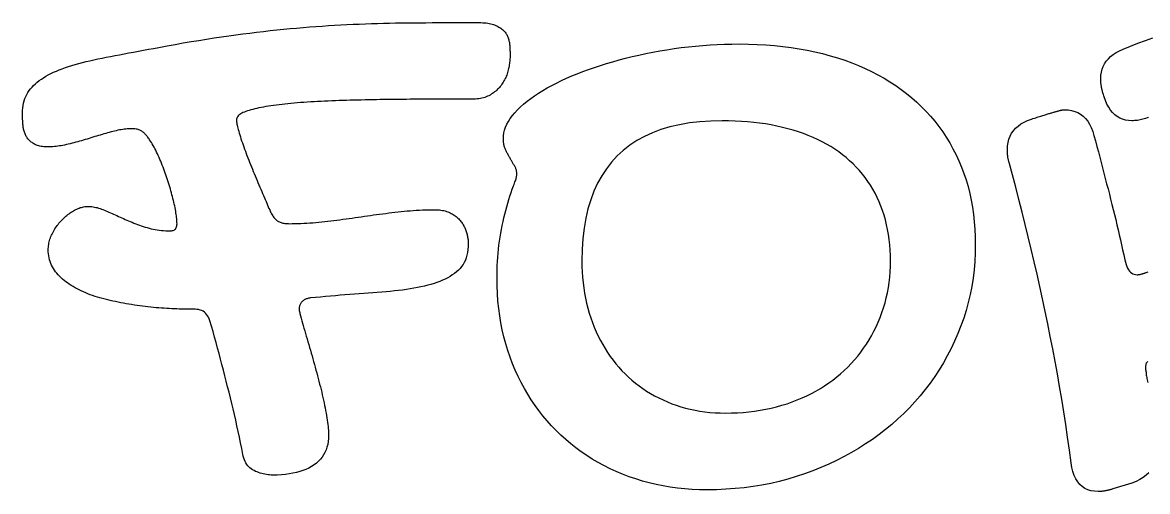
# Model space of a CAD drawing. Header units: millimetres. Extents: x 0 to 54.3, y 0.2 to 27.6.
# Drawn here: x 0.109 to 4.854, y 2.974 to 4.954 of the extents above; entities that cross this region are included whole.
import ezdxf

# ---------------------------------------------------------------- set-up
doc = ezdxf.new("R2010")
doc.units = ezdxf.units.MM

msp = doc.modelspace()

# ---------------------------------------------------------------- linework, layer by layer
for points in [[(0.5687, 4.5051), (0.563, 4.5051), (0.5571, 4.5048), (0.5511, 4.5044), (0.545, 4.5038), (0.5386, 4.5031), (0.5322, 4.5022), (0.5256, 4.5012), (0.5188, 4.5), (0.5119, 4.4986), (0.5049, 4.4971), (0.4977, 4.4954), (0.4904, 4.4936), (0.4829, 4.4916), (0.4754, 4.4896), (0.4679, 4.4876), (0.4603, 4.4854), (0.4526, 4.4833), (0.4449, 4.4811), (0.4372, 4.4788), (0.4294, 4.4765), (0.4216, 4.4742), (0.4137, 4.4718), (0.4058, 4.4693), (0.3978, 4.4669), (0.3898, 4.4644), (0.3818, 4.4619), (0.3738, 4.4595), (0.3658, 4.4572), (0.3579, 4.4549), (0.3499, 4.4526), (0.342, 4.4504), (0.3341, 4.4483), (0.3262, 4.4462), (0.3183, 4.4441), (0.3104, 4.4421), (0.3025, 4.4401), (0.2947, 4.4383), (0.2871, 4.4366), (0.2795, 4.4351), (0.2721, 4.4337), (0.2649, 4.4325), (0.2578, 4.4315), (0.2508, 4.4306), (0.2439, 4.4299), (0.2372, 4.4293), (0.2307, 4.4289), (0.2242, 4.4287), (0.2179, 4.4286), (0.2115, 4.4287), (0.2053, 4.4289), (0.1994, 4.4294), (0.1937, 4.4301), (0.1882, 4.4309), (0.183, 4.4319), (0.178, 4.4331), (0.1732, 4.4345), (0.1687, 4.4361), (0.1644, 4.4378), (0.1603, 4.4398), (0.1565, 4.4419), (0.1529, 4.4442), (0.1494, 4.4466), (0.1461, 4.4491), (0.143, 4.4517), (0.14, 4.4544), (0.1371, 4.4573), (0.1345, 4.4602), (0.132, 4.4633), (0.1296, 4.4665), (0.1274, 4.4697), (0.1254, 4.4731), (0.1236, 4.4766), (0.1218, 4.4802), (0.1203, 4.4839), (0.1188, 4.4876), (0.1174, 4.4913), (0.1162, 4.4951), (0.1151, 4.4989), (0.1141, 4.5028), (0.1133, 4.5067), (0.1125, 4.5107), (0.1119, 4.5147), (0.1115, 4.5188), (0.1111, 4.5229), (0.1108, 4.5271), (0.1106, 4.5312), (0.1103, 4.5353), (0.1101, 4.5394), (0.1099, 4.5434), (0.1098, 4.5474), (0.1096, 4.5514), (0.1095, 4.5554), (0.1094, 4.5593), (0.1094, 4.5632), (0.1093, 4.5671), (0.1093, 4.571), (0.1096, 4.5821), (0.1104, 4.5929), (0.1118, 4.6033), (0.1138, 4.6133), (0.1163, 4.6231), (0.1193, 4.6324), (0.123, 4.6415), (0.1271, 4.6501), (0.1319, 4.6585), (0.1371, 4.6665), (0.143, 4.6741), (0.1494, 4.6814), (0.1563, 4.6884), (0.1637, 4.6953), (0.1716, 4.7019), (0.1799, 4.7084), (0.1888, 4.7147), (0.1981, 4.7208), (0.2079, 4.7267), (0.2182, 4.7324), (0.229, 4.738), (0.2403, 4.7434), (0.252, 4.7485), (0.2642, 4.7535), (0.2769, 4.7583), (0.29, 4.7631), (0.3036, 4.7676), (0.3175, 4.7721), (0.332, 4.7765), (0.3468, 4.7807), (0.3621, 4.7848), (0.3778, 4.7887), (0.3939, 4.7926), (0.4105, 4.7963), (0.4275, 4.7999), (0.4449, 4.8034), (0.4628, 4.8068), (0.481, 4.8103), (0.4996, 4.8139), (0.5186, 4.8175), (0.538, 4.8212), (0.5578, 4.825), (0.5779, 4.8288), (0.5985, 4.8326), (0.6194, 4.8366), (0.6407, 4.8406), (0.6624, 4.8446), (0.6844, 4.8488), (0.7192, 4.8552), (0.7534, 4.8613), (0.7872, 4.8672), (0.8204, 4.8729), (0.8532, 4.8783), (0.8854, 4.8835), (0.9171, 4.8884), (0.9483, 4.8931), (0.979, 4.8975), (1.0092, 4.9017), (1.0389, 4.9056), (1.0681, 4.9093), (1.0969, 4.9128), (1.1255, 4.9161), (1.1539, 4.9193), (1.1821, 4.9223), (1.21, 4.9251), (1.2377, 4.9278), (1.2652, 4.9303), (1.2925, 4.9327), (1.3195, 4.9348), (1.3463, 4.9369), (1.3729, 4.9388), (1.3993, 4.9405), (1.4255, 4.942), (1.4517, 4.9435), (1.4777, 4.9449), (1.5037, 4.9461), (1.5295, 4.9472), (1.5553, 4.9483), (1.581, 4.9492), (1.6066, 4.95), (1.6322, 4.9507), (1.6576, 4.9512), (1.683, 4.9517), (1.7082, 4.952), (1.7336, 4.9523), (1.7591, 4.9526), (1.7849, 4.9528), (1.8109, 4.953), (1.8371, 4.9532), (1.8636, 4.9534), (1.8902, 4.9535), (1.9171, 4.9536), (1.9443, 4.9537), (1.9716, 4.9538), (1.9991, 4.9538), (2.0269, 4.9538), (2.0351, 4.9537), (2.043, 4.9535), (2.0505, 4.953), (2.0578, 4.9524), (2.0648, 4.9517), (2.0714, 4.9507), (2.0778, 4.9496), (2.0839, 4.9483), (2.0897, 4.9468), (2.0952, 4.9452), (2.1004, 4.9433), (2.1053, 4.9414), (2.1099, 4.9392), (2.1144, 4.937), (2.1186, 4.9347), (2.1226, 4.9323), (2.1264, 4.9297), (2.13, 4.9271), (2.1334, 4.9244), (2.1365, 4.9216), (2.1395, 4.9187), (2.1422, 4.9156), (2.1448, 4.9125), (2.1471, 4.9093), (2.1493, 4.906), (2.1513, 4.9026), (2.1531, 4.8992), (2.1548, 4.8957), (2.1564, 4.8921), (2.1578, 4.8884), (2.1591, 4.8846), (2.1602, 4.8808), (2.1611, 4.8769), (2.162, 4.873), (2.1626, 4.8689), (2.1631, 4.8648), (2.1636, 4.8606), (2.164, 4.8565), (2.1643, 4.8523), (2.1646, 4.8482), (2.1649, 4.844), (2.1651, 4.8399), (2.1653, 4.8357), (2.1655, 4.8316), (2.1656, 4.8274), (2.1657, 4.8233), (2.1658, 4.8191), (2.1658, 4.8149), (2.1658, 4.8102), (2.1656, 4.8053), (2.1653, 4.8004), (2.1649, 4.7955), (2.1644, 4.7904), (2.1638, 4.7853), (2.1631, 4.7802), (2.1623, 4.775), (2.1613, 4.7697), (2.1602, 4.7644), (2.1591, 4.759), (2.1578, 4.7535), (2.1564, 4.7481), (2.1548, 4.7427), (2.1531, 4.7374), (2.1513, 4.7321), (2.1493, 4.727), (2.1471, 4.7219), (2.1448, 4.7169), (2.1424, 4.712), (2.1398, 4.7071), (2.137, 4.7023), (2.1341, 4.6976), (2.1311, 4.693), (2.1279, 4.6884), (2.1245, 4.684), (2.121, 4.6798), (2.1172, 4.6757), (2.1133, 4.6717), (2.1093, 4.6678), (2.105, 4.6641), (2.1006, 4.6605), (2.096, 4.6571), (2.0913, 4.6538), (2.0863, 4.6506), (2.0812, 4.6476), (2.076, 4.6447), (2.0705, 4.6421), (2.0648, 4.6398), (2.059, 4.6377), (2.053, 4.6358), (2.0467, 4.6342), (2.0403, 4.6329), (2.0338, 4.6317), (2.027, 4.6309), (2.02, 4.6303), (2.0129, 4.6299), (2.0056, 4.6298), (1.8631, 4.6298), (1.8488, 4.6298), (1.8343, 4.6297), (1.8197, 4.6297), (1.805, 4.6297), (1.7901, 4.6296), (1.775, 4.6295), (1.7598, 4.6295), (1.7444, 4.6294), (1.7289, 4.6293), (1.7133, 4.6292), (1.6975, 4.629), (1.6815, 4.6289), (1.6655, 4.6287), (1.6495, 4.6285), (1.6336, 4.6283), (1.6176, 4.6281), (1.6017, 4.6278), (1.5858, 4.6275), (1.5699, 4.6272), (1.5541, 4.6269), (1.5383, 4.6265), (1.5225, 4.6262), (1.5067, 4.6258), (1.491, 4.6253), (1.4753, 4.6249), (1.4598, 4.6244), (1.4443, 4.6238), (1.429, 4.6232), (1.4138, 4.6226), (1.3986, 4.622), (1.3836, 4.6213), (1.3687, 4.6206), (1.354, 4.6198), (1.3393, 4.619), (1.3247, 4.6182), (1.3103, 4.6173), (1.296, 4.6164), (1.282, 4.6154), (1.2683, 4.6144), (1.2549, 4.6132), (1.2417, 4.6121), (1.2288, 4.6109), (1.2162, 4.6096), (1.2038, 4.6082), (1.1918, 4.6068), (1.18, 4.6053), (1.1684, 4.6038), (1.1572, 4.6022), (1.1462, 4.6005), (1.1357, 4.5988), (1.1255, 4.597), (1.1157, 4.5951), (1.1063, 4.5932), (1.0973, 4.5913), (1.0886, 4.5892), (1.0804, 4.5871), (1.0725, 4.585), (1.065, 4.5828), (1.0579, 4.5805), (1.0512, 4.5781), (1.045, 4.5757), (1.0392, 4.5732), (1.0341, 4.5706), (1.0295, 4.5678), (1.0254, 4.565), (1.0218, 4.5621), (1.0188, 4.5591), (1.0164, 4.556), (1.0145, 4.5528), (1.0131, 4.5494), (1.0123, 4.546), (1.012, 4.5425), (1.0122, 4.5388), (1.0125, 4.5346), (1.013, 4.5301), (1.0138, 4.5251), (1.0148, 4.5198), (1.016, 4.514), (1.0175, 4.5079), (1.0192, 4.5014), (1.0211, 4.4944), (1.0232, 4.4871), (1.0255, 4.4794), (1.0281, 4.4713), (1.0308, 4.4629), (1.0336, 4.4545), (1.0365, 4.4459), (1.0395, 4.4372), (1.0427, 4.4284), (1.0459, 4.4194), (1.0492, 4.4104), (1.0526, 4.4013), (1.0561, 4.392), (1.0597, 4.3826), (1.0634, 4.3732), (1.0672, 4.3636), (1.0711, 4.354), (1.075, 4.3443), (1.0789, 4.3348), (1.0828, 4.3252), (1.0867, 4.3157), (1.0906, 4.3062), (1.0945, 4.2967), (1.0985, 4.2872), (1.1025, 4.2778), (1.1064, 4.2684), (1.1104, 4.259), (1.1144, 4.2496), (1.1184, 4.2404), (1.1222, 4.2315), (1.1259, 4.2228), (1.1296, 4.2143), (1.1331, 4.2061), (1.1365, 4.1982), (1.1397, 4.1906), (1.1429, 4.1832), (1.146, 4.176), (1.1489, 4.1691), (1.1518, 4.1625), (1.1545, 4.1562), (1.1569, 4.1512), (1.1593, 4.1466), (1.1618, 4.1422), (1.1644, 4.1381), (1.167, 4.1343), (1.1696, 4.1308), (1.1723, 4.1275), (1.1751, 4.1245), (1.1779, 4.1218), (1.1807, 4.1193), (1.1836, 4.1171), (1.1865, 4.1152), (1.1896, 4.1135), (1.1928, 4.1119), (1.1962, 4.1105), (1.1998, 4.1093), (1.2035, 4.1082), (1.2075, 4.1072), (1.2115, 4.1064), (1.2158, 4.1057), (1.2202, 4.1052), (1.2249, 4.1048), (1.2296, 4.1046), (1.2346, 4.1045), (1.2468, 4.1046), (1.259, 4.1048), (1.2713, 4.1051), (1.2837, 4.1055), (1.2961, 4.1061), (1.3085, 4.1067), (1.321, 4.1075), (1.3335, 4.1085), (1.3461, 4.1095), (1.3587, 4.1107), (1.3714, 4.112), (1.3842, 4.1134), (1.3969, 4.1149), (1.4097, 4.1165), (1.4225, 4.118), (1.4353, 4.1197), (1.4481, 4.1213), (1.461, 4.123), (1.4738, 4.1247), (1.4866, 4.1265), (1.4995, 4.1283), (1.5124, 4.1301), (1.5253, 4.132), (1.5382, 4.1339), (1.5511, 4.1358), (1.564, 4.1377), (1.5769, 4.1395), (1.5898, 4.1413), (1.6027, 4.1431), (1.6156, 4.1448), (1.6285, 4.1465), (1.6415, 4.1481), (1.6544, 4.1498), (1.6673, 4.1513), (1.6802, 4.1529), (1.6931, 4.1544), (1.706, 4.1558), (1.7189, 4.1571), (1.7318, 4.1583), (1.7446, 4.1593), (1.7575, 4.1602), (1.7703, 4.161), (1.7831, 4.1617), (1.796, 4.1623), (1.8088, 4.1627), (1.8216, 4.163), (1.8343, 4.1632), (1.8471, 4.1633), (1.8541, 4.1632), (1.8609, 4.1629), (1.8675, 4.1623), (1.8739, 4.1616), (1.8801, 4.1606), (1.886, 4.1595), (1.8918, 4.1581), (1.8974, 4.1565), (1.9027, 4.1548), (1.9078, 4.1528), (1.9127, 4.1506), (1.9174, 4.1481), (1.922, 4.1456), (1.9263, 4.1429), (1.9305, 4.1401), (1.9345, 4.1373), (1.9384, 4.1343), (1.9421, 4.1312), (1.9457, 4.1281), (1.9491, 4.1248), (1.9523, 4.1214), (1.9554, 4.118), (1.9583, 4.1144), (1.9611, 4.1107), (1.9637, 4.107), (1.9661, 4.1033), (1.9685, 4.0995), (1.9706, 4.0956), (1.9727, 4.0917), (1.9746, 4.0878), (1.9764, 4.0839), (1.9781, 4.0799), (1.9796, 4.0759), (1.981, 4.0718), (1.9822, 4.0677), (1.9833, 4.0636), (1.9843, 4.0595), (1.9852, 4.0555), (1.986, 4.0515), (1.9868, 4.0477), (1.9874, 4.044), (1.988, 4.0404), (1.9885, 4.0369), (1.9888, 4.0335), (1.9892, 4.0302), (1.9894, 4.027), (1.9895, 4.0239), (1.9895, 4.0208), (1.9892, 4.0078), (1.9882, 3.9952), (1.9864, 3.9833), (1.984, 3.9719), (1.9809, 3.961), (1.9771, 3.9507), (1.9726, 3.941), (1.9674, 3.9318), (1.9615, 3.9232), (1.9549, 3.9151), (1.9477, 3.9076), (1.9397, 3.9006), (1.9311, 3.8941), (1.9221, 3.8879), (1.9125, 3.8819), (1.9025, 3.8762), (1.892, 3.8708), (1.8809, 3.8657), (1.8694, 3.8609), (1.8574, 3.8563), (1.8449, 3.8521), (1.8319, 3.8481), (1.8184, 3.8444), (1.8044, 3.841), (1.7899, 3.8378), (1.7751, 3.8348), (1.7599, 3.832), (1.7443, 3.8293), (1.7284, 3.8268), (1.712, 3.8245), (1.6953, 3.8224), (1.6782, 3.8204), (1.6606, 3.8186), (1.6428, 3.817), (1.6245, 3.8156), (1.6058, 3.8143), (1.5869, 3.8131), (1.5678, 3.8118), (1.5485, 3.8104), (1.529, 3.809), (1.5093, 3.8074), (1.4894, 3.8058), (1.4694, 3.8042), (1.4492, 3.8024), (1.4287, 3.8006), (1.4081, 3.7987), (1.3873, 3.7967), (1.3664, 3.7947), (1.3236, 3.7911), (1.3198, 3.7905), (1.3162, 3.7897), (1.3127, 3.7888), (1.3094, 3.7878), (1.3062, 3.7866), (1.3032, 3.7854), (1.3003, 3.784), (1.2975, 3.7824), (1.2949, 3.7808), (1.2925, 3.779), (1.2902, 3.7771), (1.288, 3.7751), (1.286, 3.773), (1.2842, 3.7708), (1.2826, 3.7684), (1.2811, 3.766), (1.2798, 3.7635), (1.2787, 3.7609), (1.2777, 3.7582), (1.2769, 3.7553), (1.2763, 3.7524), (1.2759, 3.7494), (1.2756, 3.7463), (1.2756, 3.7431), (1.2756, 3.7422), (1.2756, 3.7413), (1.2757, 3.7405), (1.2758, 3.7397), (1.2759, 3.7389), (1.276, 3.7382), (1.2762, 3.7374), (1.2763, 3.7367), (1.2766, 3.7361), (1.2768, 3.7354), (1.2771, 3.7348), (1.2773, 3.7342), (1.2776, 3.7336), (1.2779, 3.7329), (1.2781, 3.7323), (1.2783, 3.7316), (1.2785, 3.7309), (1.2787, 3.7302), (1.2788, 3.7294), (1.2789, 3.7286), (1.279, 3.7278), (1.2791, 3.727), (1.2791, 3.7261), (1.2791, 3.7253), (1.2818, 3.7154), (1.2846, 3.7053), (1.2875, 3.6951), (1.2904, 3.6846), (1.2934, 3.674), (1.2965, 3.6632), (1.2996, 3.6522), (1.3029, 3.641), (1.3062, 3.6296), (1.3095, 3.6181), (1.313, 3.6063), (1.3165, 3.5944), (1.3201, 3.5824), (1.3236, 3.5704), (1.327, 3.5584), (1.3305, 3.5464), (1.3338, 3.5345), (1.3372, 3.5225), (1.3405, 3.5106), (1.3438, 3.4986), (1.3471, 3.4867), (1.3503, 3.4748), (1.3534, 3.4629), (1.3566, 3.4511), (1.3596, 3.4392), (1.3626, 3.4275), (1.3655, 3.4159), (1.3683, 3.4044), (1.3711, 3.393), (1.3737, 3.3816), (1.3763, 3.3704), (1.3787, 3.3593), (1.3811, 3.3482), (1.3834, 3.3373), (1.3856, 3.3265), (1.3877, 3.3158), (1.3897, 3.3052), (1.3915, 3.295), (1.3932, 3.2851), (1.3947, 3.2756), (1.396, 3.2664), (1.3971, 3.2574), (1.398, 3.2488), (1.3988, 3.2406), (1.3994, 3.2326), (1.3998, 3.225), (1.4001, 3.2177), (1.4002, 3.2107), (1.3998, 3.1973), (1.3985, 3.1845), (1.3964, 3.1722), (1.3934, 3.1605), (1.3895, 3.1492), (1.3848, 3.1386), (1.3793, 3.1285), (1.3729, 3.1189), (1.3656, 3.1099), (1.3575, 3.1014), (1.3486, 3.0935), (1.3388, 3.0861), (1.3282, 3.0792), (1.3169, 3.073), (1.3049, 3.0674), (1.2922, 3.0623), (1.2788, 3.0579), (1.2647, 3.054), (1.2498, 3.0508), (1.2343, 3.0481), (1.2181, 3.046), (1.2011, 3.0445), (1.1835, 3.0436), (1.1652, 3.0433), (1.1584, 3.0435), (1.1516, 3.0439), (1.1449, 3.0445), (1.1382, 3.0454), (1.1315, 3.0466), (1.1249, 3.048), (1.1183, 3.0497), (1.1117, 3.0516), (1.1052, 3.0538), (1.0988, 3.0563), (1.0923, 3.059), (1.0859, 3.062), (1.0798, 3.0654), (1.074, 3.0691), (1.0686, 3.0733), (1.0637, 3.078), (1.0591, 3.083), (1.055, 3.0885), (1.0513, 3.0944), (1.0479, 3.1008), (1.045, 3.1076), (1.0425, 3.1148), (1.0404, 3.1225), (1.0387, 3.1306), (1.034, 3.1549), (1.0291, 3.1791), (1.0241, 3.2032), (1.019, 3.2272), (1.0138, 3.2512), (1.0085, 3.275), (1.0031, 3.2988), (0.9976, 3.3225), (0.992, 3.3461), (0.9863, 3.3696), (0.9805, 3.393), (0.9746, 3.4163), (0.9687, 3.4396), (0.9627, 3.4629), (0.9566, 3.4862), (0.9505, 3.5094), (0.9444, 3.5327), (0.9381, 3.5559), (0.9319, 3.5791), (0.9256, 3.6023), (0.9192, 3.6255), (0.9128, 3.6487), (0.9064, 3.6718), (0.8999, 3.695), (0.897, 3.7027), (0.8937, 3.7097), (0.89, 3.716), (0.8858, 3.7217), (0.8813, 3.7267), (0.8763, 3.7311), (0.8709, 3.7347), (0.865, 3.7377), (0.8588, 3.7401), (0.8521, 3.7417), (0.8451, 3.7427), (0.8376, 3.7431), (0.8286, 3.7431), (0.8194, 3.7432), (0.81, 3.7433), (0.8005, 3.7435), (0.7907, 3.7437), (0.7808, 3.744), (0.7707, 3.7443), (0.7604, 3.7447), (0.7499, 3.7451), (0.7393, 3.7455), (0.7284, 3.7461), (0.7174, 3.7466), (0.7062, 3.7473), (0.695, 3.748), (0.6838, 3.7489), (0.6726, 3.7498), (0.6613, 3.7508), (0.6499, 3.752), (0.6386, 3.7532), (0.6272, 3.7545), (0.6157, 3.756), (0.6042, 3.7575), (0.5927, 3.7591), (0.5812, 3.7609), (0.5696, 3.7627), (0.5581, 3.7646), (0.5467, 3.7666), (0.5354, 3.7687), (0.5241, 3.7709), (0.5128, 3.7731), (0.5017, 3.7755), (0.4905, 3.7779), (0.4795, 3.7804), (0.4685, 3.783), (0.4576, 3.7857), (0.4467, 3.7885), (0.436, 3.7914), (0.4255, 3.7944), (0.4151, 3.7977), (0.405, 3.801), (0.395, 3.8046), (0.3853, 3.8083), (0.3758, 3.8121), (0.3664, 3.8162), (0.3573, 3.8204), (0.3483, 3.8247), (0.3396, 3.8292), (0.331, 3.8339), (0.3227, 3.8387), (0.3146, 3.8437), (0.3068, 3.8488), (0.2993, 3.8541), (0.2921, 3.8595), (0.2851, 3.865), (0.2785, 3.8708), (0.272, 3.8766), (0.2659, 3.8826), (0.26, 3.8888), (0.2544, 3.8951), (0.2491, 3.9015), (0.2441, 3.9082), (0.2396, 3.915), (0.2355, 3.922), (0.2318, 3.9292), (0.2285, 3.9367), (0.2257, 3.9443), (0.2233, 3.9521), (0.2214, 3.9601), (0.2199, 3.9683), (0.2188, 3.9767), (0.2181, 3.9853), (0.2179, 3.9941), (0.218, 3.9998), (0.2184, 4.0054), (0.2189, 4.011), (0.2197, 4.0166), (0.2207, 4.0222), (0.2219, 4.0277), (0.2234, 4.0333), (0.2251, 4.0388), (0.2269, 4.0444), (0.2291, 4.0499), (0.2314, 4.0554), (0.234, 4.0609), (0.2367, 4.0663), (0.2395, 4.0717), (0.2425, 4.0769), (0.2456, 4.0821), (0.2489, 4.0871), (0.2522, 4.0921), (0.2557, 4.0969), (0.2593, 4.1016), (0.263, 4.1063), (0.2668, 4.1108), (0.2708, 4.1153), (0.2749, 4.1197), (0.2791, 4.1239), (0.2833, 4.128), (0.2877, 4.1319), (0.292, 4.1358), (0.2965, 4.1395), (0.3009, 4.143), (0.3055, 4.1464), (0.3101, 4.1497), (0.3148, 4.1529), (0.3195, 4.1559), (0.3243, 4.1588), (0.3292, 4.1615), (0.3341, 4.1641), (0.3389, 4.1664), (0.3437, 4.1685), (0.3485, 4.1704), (0.3532, 4.1721), (0.3579, 4.1735), (0.3626, 4.1747), (0.3672, 4.1757), (0.3718, 4.1765), (0.3763, 4.1771), (0.3808, 4.1774), (0.3853, 4.1775), (0.3907, 4.1774), (0.3961, 4.1771), (0.4017, 4.1765), (0.4073, 4.1757), (0.4129, 4.1747), (0.4187, 4.1735), (0.4245, 4.1721), (0.4304, 4.1704), (0.4364, 4.1685), (0.4424, 4.1664), (0.4485, 4.1641), (0.4547, 4.1615), (0.461, 4.1588), (0.4674, 4.1561), (0.4738, 4.1533), (0.4803, 4.1504), (0.4868, 4.1475), (0.4935, 4.1446), (0.5002, 4.1416), (0.507, 4.1385), (0.5138, 4.1355), (0.5208, 4.1323), (0.5278, 4.1291), (0.5349, 4.1259), (0.542, 4.1226), (0.5493, 4.1195), (0.5566, 4.1163), (0.564, 4.1132), (0.5716, 4.1102), (0.5792, 4.1072), (0.5868, 4.1042), (0.5946, 4.1014), (0.6025, 4.0985), (0.6104, 4.0957), (0.6184, 4.093), (0.6266, 4.0903), (0.6348, 4.0877), (0.6431, 4.0854), (0.6515, 4.0833), (0.6601, 4.0814), (0.6688, 4.0797), (0.6775, 4.0783), (0.6864, 4.077), (0.6954, 4.076), (0.7045, 4.0753), (0.7137, 4.0747), (0.7231, 4.0744), (0.7325, 4.0742), (0.7371, 4.0745), (0.7412, 4.0751), (0.745, 4.0761), (0.7483, 4.0776), (0.7513, 4.0795), (0.7539, 4.0818), (0.756, 4.0845), (0.7578, 4.0877), (0.7592, 4.0913), (0.7602, 4.0953), (0.7608, 4.0997), (0.761, 4.1045), (0.7609, 4.1094), (0.7607, 4.1145), (0.7604, 4.1199), (0.7599, 4.1255), (0.7593, 4.1313), (0.7585, 4.1375), (0.7577, 4.1438), (0.7566, 4.1504), (0.7555, 4.1573), (0.7542, 4.1644), (0.7528, 4.1717), (0.7512, 4.1793), (0.7495, 4.187), (0.7478, 4.1949), (0.7459, 4.2027), (0.744, 4.2107), (0.742, 4.2186), (0.7398, 4.2267), (0.7377, 4.2348), (0.7354, 4.243), (0.733, 4.2512), (0.7305, 4.2595), (0.728, 4.2679), (0.7254, 4.2763), (0.7227, 4.2848), (0.7199, 4.2932), (0.7171, 4.3016), (0.7142, 4.31), (0.7113, 4.3183), (0.7082, 4.3266), (0.7052, 4.3349), (0.702, 4.3432), (0.6988, 4.3515), (0.6956, 4.3597), (0.6923, 4.3679), (0.6889, 4.376), (0.6854, 4.3841), (0.682, 4.3919), (0.6785, 4.3996), (0.6749, 4.407), (0.6714, 4.4142), (0.6677, 4.4212), (0.6641, 4.428), (0.6604, 4.4346), (0.6567, 4.441), (0.6529, 4.4471), (0.6491, 4.4531), (0.6453, 4.4588), (0.6429, 4.4623), (0.6405, 4.4657), (0.6381, 4.469), (0.6357, 4.4721), (0.6332, 4.4751), (0.6308, 4.478), (0.6283, 4.4807), (0.6259, 4.4834), (0.6234, 4.4859), (0.6209, 4.4883), (0.6184, 4.4905), (0.6159, 4.4927), (0.6132, 4.4947), (0.6104, 4.4965), (0.6073, 4.4981), (0.6039, 4.4996), (0.6003, 4.5009), (0.5965, 4.502), (0.5925, 4.503), (0.5882, 4.5037), (0.5837, 4.5044), (0.5789, 4.5048), (0.5739, 4.505), (0.5687, 4.5051)], [(2.9973, 2.981), (2.9652, 2.9815), (2.9335, 2.9828), (2.9022, 2.9851), (2.8714, 2.9883), (2.841, 2.9925), (2.811, 2.9975), (2.7815, 3.0034), (2.7524, 3.0103), (2.7237, 3.0181), (2.6955, 3.0268), (2.6677, 3.0364), (2.6403, 3.0469), (2.6135, 3.0582), (2.5873, 3.0703), (2.5617, 3.0831), (2.5368, 3.0966), (2.5124, 3.1109), (2.4888, 3.1259), (2.4657, 3.1416), (2.4433, 3.1581), (2.4215, 3.1753), (2.4003, 3.1932), (2.3798, 3.2118), (2.3599, 3.2312), (2.3407, 3.2512), (2.3222, 3.2719), (2.3044, 3.2932), (2.2873, 3.3152), (2.2709, 3.3377), (2.2553, 3.3609), (2.2404, 3.3848), (2.2262, 3.4092), (2.2127, 3.4343), (2.1999, 3.46), (2.1878, 3.4864), (2.1765, 3.5134), (2.166, 3.5409), (2.1564, 3.5689), (2.1477, 3.5974), (2.1399, 3.6264), (2.133, 3.6558), (2.1271, 3.6857), (2.1221, 3.716), (2.1179, 3.7468), (2.1147, 3.7781), (2.1124, 3.8099), (2.1111, 3.8421), (2.1106, 3.8748), (2.1107, 3.8926), (2.1111, 3.9102), (2.1118, 3.9277), (2.1127, 3.9452), (2.1139, 3.9625), (2.1153, 3.9797), (2.117, 3.9967), (2.1189, 4.0137), (2.1211, 4.0306), (2.1236, 4.0473), (2.1263, 4.064), (2.1293, 4.0805), (2.1325, 4.0969), (2.1359, 4.113), (2.1395, 4.1291), (2.1433, 4.1449), (2.1472, 4.1605), (2.1513, 4.176), (2.1557, 4.1912), (2.1602, 4.2063), (2.1649, 4.2212), (2.1697, 4.2359), (2.1748, 4.2504), (2.1801, 4.2648), (2.1823, 4.2703), (2.1844, 4.2755), (2.1863, 4.2805), (2.188, 4.2851), (2.1895, 4.2896), (2.1907, 4.2937), (2.1918, 4.2976), (2.1927, 4.3012), (2.1934, 4.3045), (2.1939, 4.3075), (2.1942, 4.3103), (2.1943, 4.3128), (2.1942, 4.3158), (2.1941, 4.3187), (2.1937, 4.3216), (2.1933, 4.3245), (2.1928, 4.3274), (2.1921, 4.3302), (2.1913, 4.333), (2.1903, 4.3358), (2.1893, 4.3385), (2.1881, 4.3413), (2.1868, 4.344), (2.1854, 4.3467), (2.1839, 4.3494), (2.1824, 4.3521), (2.1808, 4.3548), (2.1793, 4.3575), (2.1777, 4.3603), (2.1761, 4.3631), (2.1744, 4.366), (2.1727, 4.3688), (2.171, 4.3717), (2.1693, 4.3746), (2.1676, 4.3775), (2.1658, 4.3805), (2.164, 4.3835), (2.1623, 4.3865), (2.1606, 4.3895), (2.1589, 4.3926), (2.1572, 4.3956), (2.1556, 4.3987), (2.154, 4.4019), (2.1524, 4.405), (2.1508, 4.4082), (2.1492, 4.4114), (2.1477, 4.4146), (2.1462, 4.4179), (2.1448, 4.4212), (2.1435, 4.4246), (2.1423, 4.428), (2.1413, 4.4315), (2.1404, 4.4351), (2.1396, 4.4388), (2.1389, 4.4426), (2.1383, 4.4464), (2.1379, 4.4503), (2.1376, 4.4542), (2.1374, 4.4583), (2.1373, 4.4624), (2.1379, 4.4748), (2.1397, 4.4873), (2.1427, 4.4996), (2.1468, 4.512), (2.1522, 4.5243), (2.1587, 4.5365), (2.1664, 4.5487), (2.1753, 4.5609), (2.1854, 4.5731), (2.1967, 4.5852), (2.2091, 4.5973), (2.2228, 4.6093), (2.2374, 4.6212), (2.2528, 4.6329), (2.269, 4.6443), (2.2859, 4.6556), (2.3036, 4.6666), (2.3221, 4.6774), (2.3413, 4.688), (2.3613, 4.6983), (2.382, 4.7084), (2.4036, 4.7183), (2.4259, 4.728), (2.4489, 4.7375), (2.4726, 4.7467), (2.4968, 4.7556), (2.5216, 4.7642), (2.5468, 4.7725), (2.5726, 4.7805), (2.5989, 4.7882), (2.6257, 4.7957), (2.6531, 4.8028), (2.6809, 4.8096), (2.7093, 4.8161), (2.7382, 4.8224), (2.7676, 4.8283), (2.7974, 4.8338), (2.8272, 4.8389), (2.8572, 4.8435), (2.8873, 4.8476), (2.9175, 4.8512), (2.9479, 4.8543), (2.9784, 4.857), (3.009, 4.8592), (3.0397, 4.8608), (3.0706, 4.8621), (3.1015, 4.8628), (3.1326, 4.863), (3.1706, 4.8626), (3.2079, 4.8614), (3.2446, 4.8593), (3.2807, 4.8565), (3.3162, 4.8528), (3.351, 4.8483), (3.3851, 4.843), (3.4187, 4.8369), (3.4516, 4.83), (3.4839, 4.8222), (3.5156, 4.8136), (3.5466, 4.8043), (3.5769, 4.7941), (3.6065, 4.7833), (3.6353, 4.7717), (3.6633, 4.7594), (3.6906, 4.7465), (3.7171, 4.7328), (3.7428, 4.7184), (3.7678, 4.7034), (3.792, 4.6876), (3.8154, 4.6711), (3.8381, 4.6539), (3.86, 4.636), (3.8811, 4.6174), (3.9013, 4.5982), (3.9208, 4.5783), (3.9394, 4.5578), (3.9572, 4.5366), (3.9741, 4.5147), (3.9903, 4.4922), (4.0056, 4.469), (4.0201, 4.4452), (4.0337, 4.4207), (4.0465, 4.3956), (4.0585, 4.3698), (4.0696, 4.3434), (4.0797, 4.3165), (4.0889, 4.289), (4.0971, 4.261), (4.1043, 4.2324), (4.1106, 4.2033), (4.1159, 4.1737), (4.1202, 4.1435), (4.1236, 4.1128), (4.126, 4.0815), (4.1275, 4.0496), (4.1279, 4.0173), (4.1273, 3.981), (4.1255, 3.9451), (4.1225, 3.9096), (4.1182, 3.8745), (4.1128, 3.8399), (4.1061, 3.8056), (4.0983, 3.7718), (4.0892, 3.7383), (4.0789, 3.7053), (4.0674, 3.6727), (4.0546, 3.6405), (4.0407, 3.6086), (4.0257, 3.5774), (4.0098, 3.5468), (3.993, 3.517), (3.9753, 3.4879), (3.9567, 3.4594), (3.9372, 3.4317), (3.9168, 3.4047), (3.8955, 3.3784), (3.8733, 3.3528), (3.8502, 3.3278), (3.8261, 3.3036), (3.8012, 3.2801), (3.7755, 3.2574), (3.749, 3.2355), (3.7217, 3.2144), (3.6937, 3.1941), (3.6649, 3.1746), (3.6354, 3.1559), (3.6051, 3.1381), (3.5741, 3.1211), (3.5423, 3.1049), (3.5098, 3.0895), (3.4765, 3.0749), (3.4424, 3.0611), (3.4078, 3.0483), (3.3727, 3.0367), (3.3372, 3.0261), (3.3012, 3.0166), (3.2648, 3.0083), (3.2279, 3.001), (3.1906, 2.9949), (3.1528, 2.9899), (3.1146, 2.986), (3.076, 2.9832), (3.0369, 2.9816), (2.9973, 2.981)], [(3.7701, 3.9478), (3.7697, 3.9708), (3.7687, 3.9933), (3.7671, 4.0155), (3.7647, 4.0373), (3.7617, 4.0586), (3.758, 4.0796), (3.7537, 4.1002), (3.7487, 4.1203), (3.743, 4.1401), (3.7367, 4.1595), (3.7297, 4.1785), (3.722, 4.1971), (3.7137, 4.2153), (3.7048, 4.2329), (3.6953, 4.2501), (3.6852, 4.2668), (3.6745, 4.2831), (3.6632, 4.2988), (3.6514, 4.3141), (3.6389, 4.3289), (3.6258, 4.3432), (3.6122, 4.357), (3.5979, 4.3703), (3.5831, 4.3832), (3.5677, 4.3955), (3.5517, 4.4074), (3.5351, 4.4188), (3.5179, 4.4297), (3.5002, 4.44), (3.4818, 4.4499), (3.4629, 4.4593), (3.4434, 4.4682), (3.4234, 4.4766), (3.4027, 4.4846), (3.3815, 4.492), (3.3596, 4.4989), (3.3373, 4.5053), (3.3145, 4.5111), (3.2912, 4.5164), (3.2674, 4.5212), (3.2431, 4.5253), (3.2183, 4.5289), (3.1931, 4.532), (3.1674, 4.5345), (3.1411, 4.5365), (3.1145, 4.5378), (3.0873, 4.5387), (3.0596, 4.539), (3.0117, 4.5379), (2.9657, 4.5348), (2.9218, 4.5297), (2.8799, 4.5224), (2.84, 4.5132), (2.8021, 4.5018), (2.7663, 4.4884), (2.7324, 4.4729), (2.7006, 4.4553), (2.6708, 4.4357), (2.643, 4.414), (2.6172, 4.3903), (2.5934, 4.3645), (2.5717, 4.3367), (2.5521, 4.3069), (2.5346, 4.2751), (2.5191, 4.2412), (2.5057, 4.2053), (2.4943, 4.1675), (2.485, 4.1276), (2.4778, 4.0857), (2.4726, 4.0417), (2.4695, 3.9958), (2.4685, 3.9478), (2.4688, 3.9243), (2.4697, 3.901), (2.4713, 3.8781), (2.4734, 3.8555), (2.4762, 3.8333), (2.4796, 3.8114), (2.4836, 3.7898), (2.4883, 3.7686), (2.4935, 3.7477), (2.4994, 3.7271), (2.5059, 3.7069), (2.513, 3.687), (2.5207, 3.6675), (2.5288, 3.6485), (2.5375, 3.6299), (2.5466, 3.6118), (2.5563, 3.5942), (2.5664, 3.577), (2.5771, 3.5604), (2.5882, 3.5442), (2.5998, 3.5284), (2.6119, 3.5131), (2.6245, 3.4983), (2.6376, 3.484), (2.6512, 3.4702), (2.6652, 3.4569), (2.6797, 3.4441), (2.6945, 3.4318), (2.7098, 3.42), (2.7256, 3.4088), (2.7417, 3.3981), (2.7583, 3.3879), (2.7754, 3.3782), (2.7928, 3.369), (2.8107, 3.3604), (2.8291, 3.3523), (2.8478, 3.3447), (2.8668, 3.3378), (2.8861, 3.3316), (2.9057, 3.326), (2.9257, 3.3211), (2.9459, 3.3169), (2.9665, 3.3133), (2.9873, 3.3103), (3.0085, 3.308), (3.03, 3.3064), (3.0518, 3.3054), (3.0739, 3.3051), (3.0992, 3.3054), (3.1242, 3.3064), (3.1489, 3.308), (3.1732, 3.3103), (3.1972, 3.3133), (3.2208, 3.3169), (3.244, 3.3211), (3.267, 3.326), (3.2895, 3.3316), (3.3118, 3.3378), (3.3337, 3.3447), (3.3552, 3.3523), (3.3763, 3.3604), (3.3969, 3.369), (3.417, 3.3782), (3.4366, 3.388), (3.4557, 3.3982), (3.4743, 3.409), (3.4923, 3.4203), (3.5099, 3.4322), (3.527, 3.4446), (3.5435, 3.4575), (3.5596, 3.4709), (3.5751, 3.4849), (3.5901, 3.4994), (3.6045, 3.5143), (3.6184, 3.5297), (3.6318, 3.5455), (3.6445, 3.5618), (3.6568, 3.5786), (3.6684, 3.5958), (3.6795, 3.6135), (3.6901, 3.6316), (3.7001, 3.6502), (3.7095, 3.6693), (3.7184, 3.6888), (3.7267, 3.7087), (3.7342, 3.7289), (3.741, 3.7494), (3.7471, 3.7702), (3.7525, 3.7913), (3.7571, 3.8127), (3.7611, 3.8345), (3.7643, 3.8565), (3.7668, 3.8789), (3.7686, 3.9016), (3.7697, 3.9245), (3.7701, 3.9478)]]:
    msp.add_lwpolyline(points, close=True)
for points in [[(4.8579, 4.5532), (4.852, 4.5509), (4.8461, 4.5489), (4.8403, 4.547), (4.8344, 4.5453), (4.8286, 4.5438), (4.8228, 4.5425), (4.817, 4.5414), (4.8113, 4.5405), (4.8055, 4.5399), (4.7998, 4.5394), (4.7942, 4.5391), (4.7885, 4.539), (4.7746, 4.5397), (4.7615, 4.5418), (4.7491, 4.5453), (4.7375, 4.5502), (4.7266, 4.5566), (4.7164, 4.5643), (4.707, 4.5735), (4.6983, 4.5841), (4.6904, 4.5961), (4.6832, 4.6094), (4.6767, 4.6242), (4.671, 4.6405), (4.6696, 4.6448), (4.6682, 4.6491), (4.6669, 4.6532), (4.6658, 4.6573), (4.6647, 4.6612), (4.6636, 4.6649), (4.6627, 4.6686), (4.6619, 4.6721), (4.6611, 4.6755), (4.6605, 4.6788), (4.6599, 4.6819), (4.6594, 4.685), (4.659, 4.6879), (4.6586, 4.6908), (4.6583, 4.6936), (4.6579, 4.6964), (4.6577, 4.6992), (4.6574, 4.7019), (4.6572, 4.7045), (4.657, 4.7071), (4.6569, 4.7097), (4.6568, 4.7122), (4.6568, 4.7146), (4.6568, 4.717), (4.6574, 4.7307), (4.6594, 4.7437), (4.6626, 4.7562), (4.6672, 4.7681), (4.6731, 4.7793), (4.6803, 4.79), (4.6889, 4.8001), (4.6987, 4.8096), (4.7098, 4.8185), (4.7223, 4.8268), (4.736, 4.8345), (4.7511, 4.8416), (4.7823, 4.8539), (4.8136, 4.8658), (4.845, 4.8773), (4.8765, 4.8883)], [(4.8602, 3.0527), (4.8488, 3.0423), (4.836, 3.0329), (4.8217, 3.0242), (4.8059, 3.0165), (4.7885, 3.0095), (4.7084, 2.9846), (4.7054, 2.9837), (4.7025, 2.9829), (4.6997, 2.9821), (4.6969, 2.9813), (4.6942, 2.9806), (4.6915, 2.9799), (4.6888, 2.9793), (4.6862, 2.9786), (4.6837, 2.9781), (4.6812, 2.9775), (4.6787, 2.977), (4.6763, 2.9766), (4.6739, 2.9761), (4.6715, 2.9757), (4.6691, 2.9754), (4.6666, 2.9751), (4.6642, 2.9748), (4.6616, 2.9746), (4.6591, 2.9744), (4.6566, 2.9742), (4.654, 2.9741), (4.6514, 2.974), (4.6487, 2.9739), (4.6461, 2.9739), (4.6303, 2.9747), (4.6157, 2.9773), (4.6022, 2.9815), (4.5899, 2.9873), (4.5787, 2.9949), (4.5686, 3.0042), (4.5597, 3.0151), (4.5519, 3.0277), (4.5452, 3.042), (4.5397, 3.058), (4.5354, 3.0756), (4.5321, 3.095), (4.5248, 3.1489), (4.5172, 3.2027), (4.5092, 3.2564), (4.501, 3.31), (4.4923, 3.3635), (4.4834, 3.4168), (4.4741, 3.47), (4.4645, 3.5231), (4.4545, 3.576), (4.4442, 3.6289), (4.4336, 3.6816), (4.4226, 3.7342), (4.4114, 3.7867), (4.3998, 3.8392), (4.3881, 3.8916), (4.376, 3.9441), (4.3637, 3.9965), (4.3512, 4.0489), (4.3384, 4.1012), (4.3253, 4.1536), (4.3119, 4.2059), (4.2983, 4.2582), (4.2845, 4.3105), (4.2704, 4.3627), (4.2695, 4.3656), (4.2687, 4.3685), (4.268, 4.3713), (4.2673, 4.3741), (4.2667, 4.3768), (4.2662, 4.3794), (4.2657, 4.382), (4.2652, 4.3845), (4.2649, 4.3869), (4.2646, 4.3893), (4.2643, 4.3916), (4.2641, 4.3939), (4.264, 4.3961), (4.2639, 4.3982), (4.2638, 4.4004), (4.2637, 4.4025), (4.2636, 4.4045), (4.2635, 4.4065), (4.2634, 4.4085), (4.2634, 4.4105), (4.2633, 4.4124), (4.2633, 4.4143), (4.2633, 4.4161), (4.2633, 4.4179), (4.264, 4.4332), (4.2661, 4.4477), (4.2696, 4.4613), (4.2745, 4.4741), (4.2809, 4.486), (4.2886, 4.4971), (4.2978, 4.5074), (4.3084, 4.5168), (4.3203, 4.5254), (4.3337, 4.5331), (4.3485, 4.54), (4.3647, 4.5461), (4.3709, 4.5481), (4.3768, 4.5501), (4.3826, 4.552), (4.3882, 4.5538), (4.3936, 4.5555), (4.3988, 4.5572), (4.4038, 4.5588), (4.4087, 4.5603), (4.4133, 4.5618), (4.4178, 4.5631), (4.4221, 4.5644), (4.4262, 4.5657), (4.4301, 4.5668), (4.4339, 4.568), (4.4376, 4.5691), (4.4412, 4.5701), (4.4447, 4.5711), (4.448, 4.5721), (4.4512, 4.5731), (4.4543, 4.574), (4.4572, 4.5749), (4.4601, 4.5757), (4.4628, 4.5765), (4.4653, 4.5772), (4.4678, 4.578), (4.4702, 4.5787), (4.4725, 4.5793), (4.4746, 4.5799), (4.4767, 4.5805), (4.4787, 4.581), (4.4806, 4.5815), (4.4824, 4.582), (4.484, 4.5824), (4.4856, 4.5828), (4.4871, 4.5832), (4.4885, 4.5835), (4.4898, 4.5838), (4.4911, 4.584), (4.4924, 4.5843), (4.4937, 4.5845), (4.495, 4.5847), (4.4963, 4.5848), (4.4975, 4.5849), (4.4988, 4.5851), (4.5, 4.5851), (4.5012, 4.5852), (4.5024, 4.5852), (4.5036, 4.5853), (4.5192, 4.5845), (4.5338, 4.5822), (4.5475, 4.5785), (4.5602, 4.5732), (4.572, 4.5664), (4.5829, 4.5581), (4.5928, 4.5483), (4.6018, 4.537), (4.6098, 4.5242), (4.6169, 4.5098), (4.623, 4.494), (4.6283, 4.4766), (4.6345, 4.4536), (4.6406, 4.4306), (4.6467, 4.4078), (4.6527, 4.385), (4.6586, 4.3625), (4.6645, 4.34), (4.6704, 4.3176), (4.6761, 4.2954), (4.6818, 4.2733), (4.6875, 4.2514), (4.6931, 4.2295), (4.6986, 4.2078), (4.704, 4.1861), (4.7094, 4.1646), (4.7147, 4.143), (4.7199, 4.1215), (4.725, 4.1001), (4.73, 4.0787), (4.7349, 4.0574), (4.7397, 4.0361), (4.7445, 4.0148), (4.7492, 3.9936), (4.7537, 3.9725), (4.7582, 3.9514), (4.7608, 3.9414), (4.7636, 3.9324), (4.7668, 3.9241), (4.7703, 3.9168), (4.7741, 3.9103), (4.7783, 3.9047), (4.7827, 3.8999), (4.7875, 3.896), (4.7926, 3.893), (4.7981, 3.8908), (4.8038, 3.8895), (4.8099, 3.8891), (4.8117, 3.8891), (4.8135, 3.8892), (4.8154, 3.8894), (4.8174, 3.8896), (4.8194, 3.8898), (4.8214, 3.8902), (4.8235, 3.8906), (4.8257, 3.8911), (4.8279, 3.8916), (4.8302, 3.8922), (4.8325, 3.8928), (4.8348, 3.8935), (4.8372, 3.8943), (4.8397, 3.8951), (4.8423, 3.896), (4.8449, 3.897), (4.8476, 3.898), (4.8504, 3.8991), (4.8532, 3.9002), (4.8562, 3.9014)], [(4.8549, 3.5224), (4.8535, 3.5214), (4.8522, 3.5203), (4.851, 3.519), (4.85, 3.5174), (4.849, 3.5158), (4.8482, 3.5139), (4.8475, 3.5118), (4.8469, 3.5096), (4.8464, 3.5072), (4.846, 3.5045), (4.8457, 3.5017), (4.8455, 3.4988), (4.8455, 3.4956), (4.8455, 3.4947), (4.8455, 3.4937), (4.8456, 3.4927), (4.8457, 3.4917), (4.8458, 3.4907), (4.8459, 3.4896), (4.8461, 3.4884), (4.8463, 3.4873), (4.8465, 3.4861), (4.8467, 3.4848), (4.847, 3.4835), (4.8473, 3.4822), (4.8475, 3.4809), (4.8478, 3.4795), (4.848, 3.4782), (4.8483, 3.4768), (4.8484, 3.4754), (4.8486, 3.474), (4.8487, 3.4726), (4.8488, 3.4711), (4.8489, 3.4697), (4.849, 3.4683), (4.849, 3.4668), (4.849, 3.4653), (4.85, 3.4607), (4.8509, 3.4559), (4.8519, 3.4509), (4.8529, 3.4456), (4.854, 3.4401), (4.8551, 3.4344)]]:
    msp.add_lwpolyline(points)

doc.saveas('drawing.dxf')
